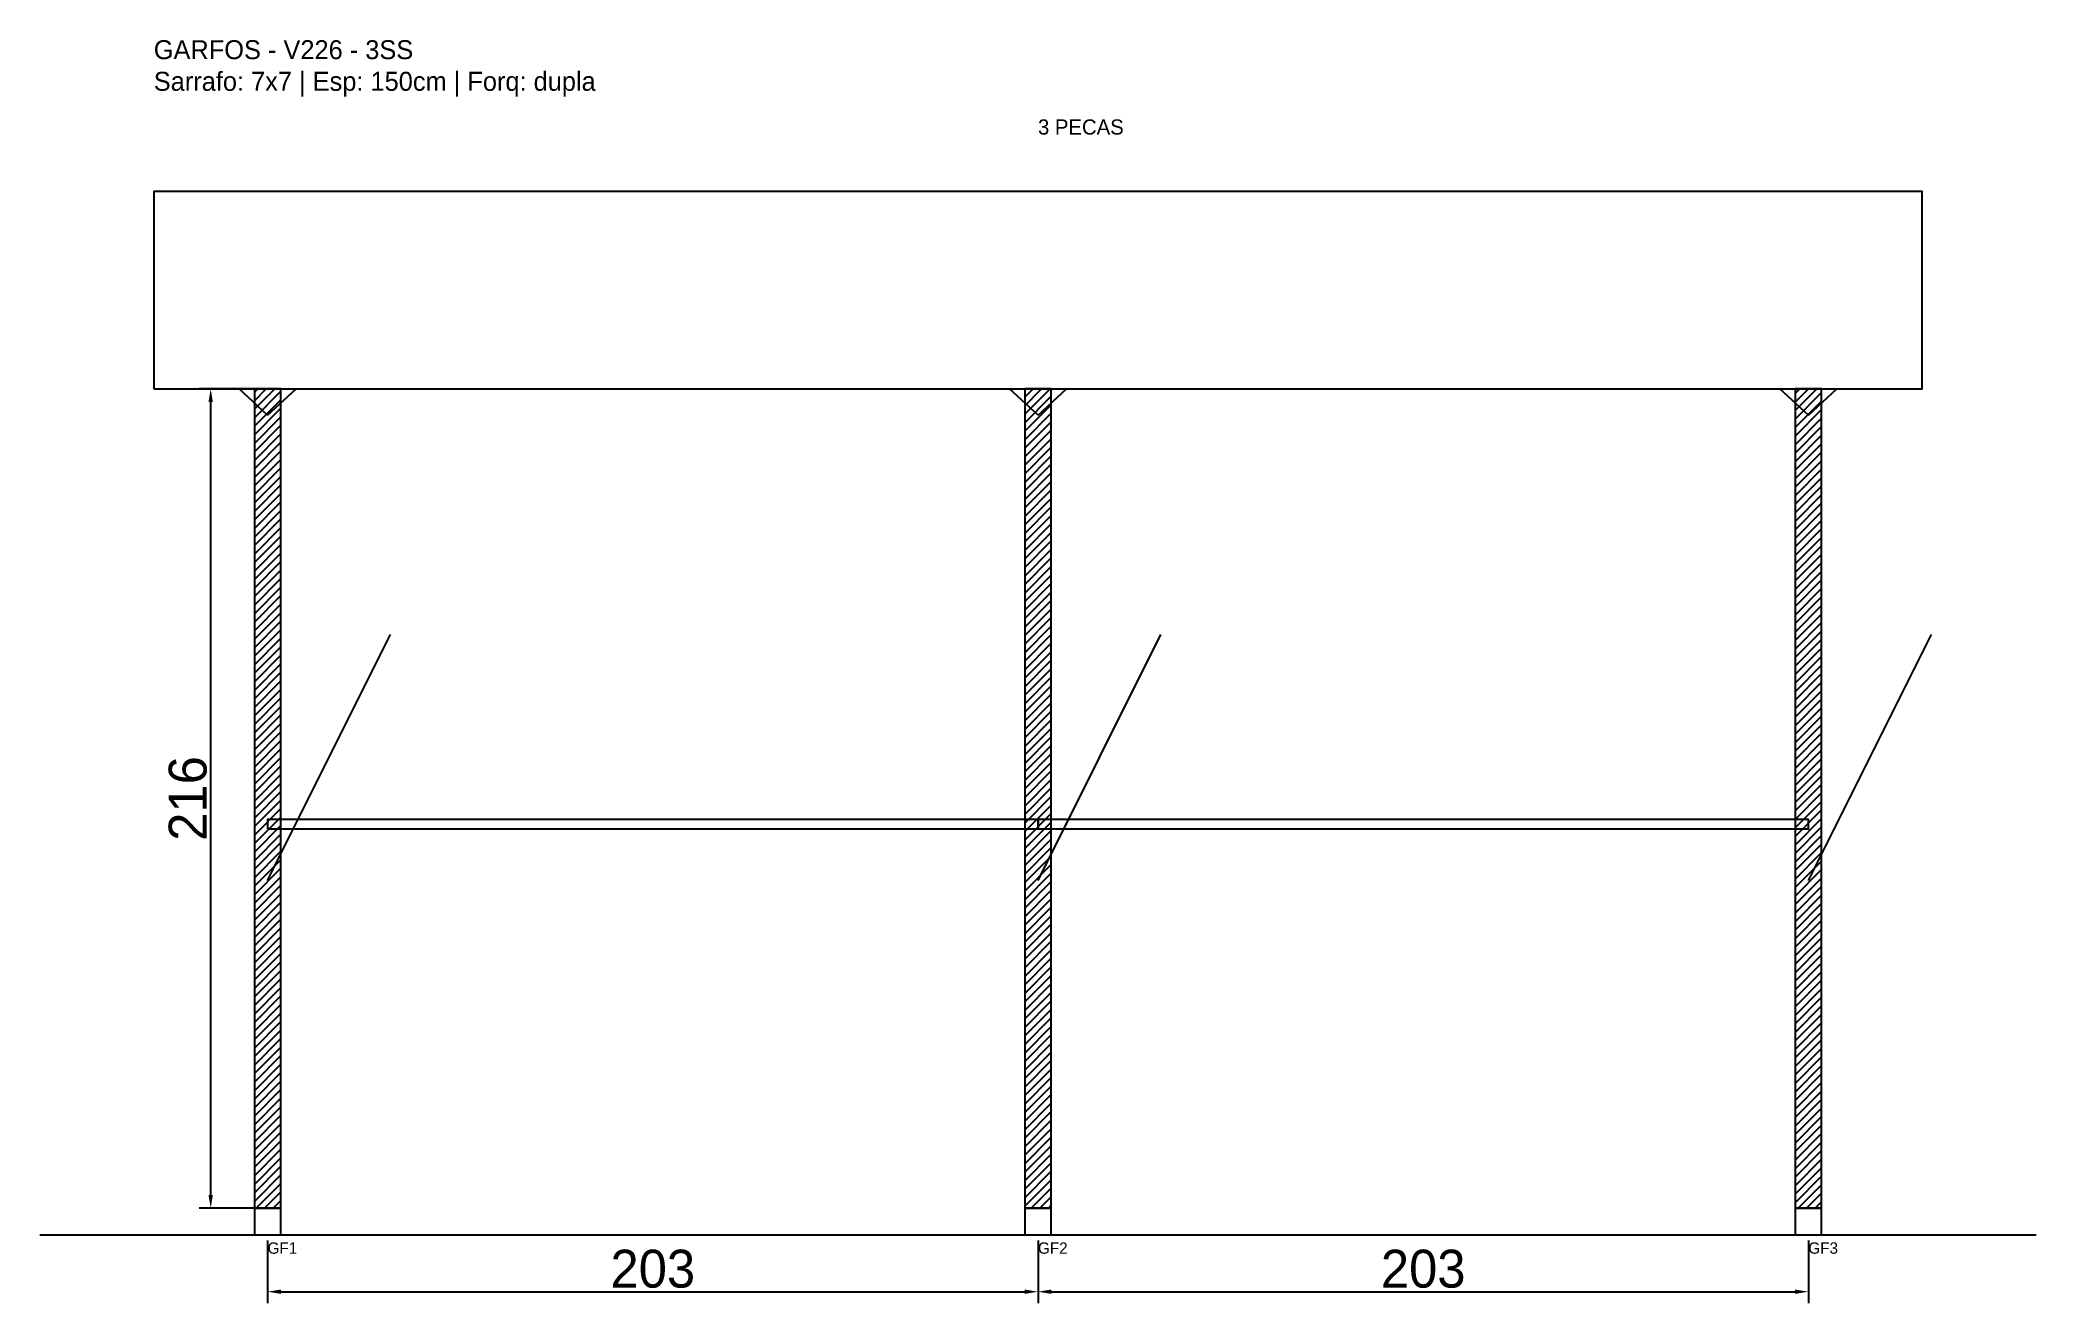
# Model space of a CAD drawing. Header units: metres. Extents: x -30 to 496, y -25 to 308.
import ezdxf

# ---------------------------------------------------------------- set-up
doc = ezdxf.new("R2010")
doc.units = ezdxf.units.M
for name, color, linetype in [('BARRA_ANCORAGEM', 1, 'Continuous'), ('COTA', 241, 'Continuous'), ('GARFOS OK', 3, 'Continuous'), ('NOME DA VIGA', 6, 'Continuous'), ('SARR_7x7', 40, 'Continuous'), ('TIRAS REESCORAMENTO', 252, 'Continuous'), ('VIGAS', 3, 'Continuous')]:
    doc.layers.add(name, color=color, linetype=linetype)
doc.dimstyles.new('EZ DXF', dxfattribs={"dimtxt": 10, "dimasz": 3.5, "dimexe": 3, "dimexo": 1.5, "dimgap": 1, "dimtad": 1, "dimdec": 1, "dimdsep": 46, "dimcen": 2.5, "dimazin": 3, "dimtfac": 1, "dimtmove": 0, "dimatfit": 3})

msp = doc.modelspace()

# ---------------------------------------------------------------- hatches: boundary and pattern name
at = {"layer": 'COTA'}
h = msp.add_hatch(dxfattribs=at)
h.set_pattern_fill('ANSI31', scale=0.5)
h.paths.add_polyline_path([(26.5, 0), (33.5, 0), (33.5, 216), (26.5, 216)])
h = msp.add_hatch(dxfattribs=at)
h.set_pattern_fill('ANSI31', scale=0.5)
h.paths.add_polyline_path([(229.5, 0), (236.5, 0), (236.5, 216), (229.5, 216)])
h = msp.add_hatch(dxfattribs=at)
h.set_pattern_fill('ANSI31', scale=0.5)
h.paths.add_polyline_path([(432.5, 0), (439.5, 0), (439.5, 216), (432.5, 216)])

# ---------------------------------------------------------------- linework, layer by layer
at = {"layer": 'BARRA_ANCORAGEM'}
for p, q in [((30, 86.4), (62.4, 151.2)), ((233, 86.4), (265.4, 151.2)), ((436, 86.4), (468.4, 151.2))]:
    msp.add_line(p, q, dxfattribs=at)
at = {"layer": 'GARFOS OK'}
for p, q in [((30, 209), (22.5, 216)), ((22.5, 216), (37.5, 216)), ((30, 209), (37.5, 216)), ((233, 209), (225.5, 216)), ((225.5, 216), (240.5, 216)), ((233, 209), (240.5, 216)), ((436, 209), (428.5, 216)), ((428.5, 216), (443.5, 216)), ((436, 209), (443.5, 216))]:
    msp.add_line(p, q, dxfattribs=at)
at = {"layer": 'GARFOS OK', "linetype": 'CONTINUOUS'}
msp.add_line((-30, -7), (496, -7), dxfattribs=at)
at = {"layer": 'GARFOS OK'}
for points in [[(26.5, 0), (33.5, 0), (33.5, 216), (26.5, 216), (26.5, 0)], [(229.5, 0), (236.5, 0), (236.5, 216), (229.5, 216), (229.5, 0)], [(432.5, 0), (439.5, 0), (439.5, 216), (432.5, 216), (432.5, 0)]]:
    msp.add_lwpolyline(points, dxfattribs=at)
at = {"layer": 'SARR_7x7'}
for points in [[(26.5, -7), (33.5, -7), (33.5, 0), (26.5, 0), (26.5, -7)], [(229.5, -7), (236.5, -7), (236.5, 0), (229.5, 0), (229.5, -7)], [(432.5, -7), (439.5, -7), (439.5, 0), (432.5, 0), (432.5, -7)]]:
    msp.add_lwpolyline(points, dxfattribs=at)
at = {"layer": 'TIRAS REESCORAMENTO'}
for points in [[(30, 100), (233, 100), (233, 102.5), (30, 102.5), (30, 100)], [(233, 100), (436, 100), (436, 102.5), (233, 102.5), (233, 100)]]:
    msp.add_lwpolyline(points, dxfattribs=at)
at = {"layer": 'VIGAS'}
msp.add_lwpolyline([(0, 216), (466, 216), (466, 268), (0, 268), (0, 216)], dxfattribs=at)

# ---------------------------------------------------------------- texts
at = {"layer": 'NOME DA VIGA'}
for s, height, p in [('3 PECAS', 4, (233, 283)), ('GF1', 3, (30, -12)), ('GF2', 3, (233, -12)), ('GF3', 3, (436, -12))]:
    msp.add_text(s, height=height, dxfattribs=at).set_placement(p)
at = {"layer": 'NOME DA VIGA', "insert": (0, 293), "char_height": 5, "attachment_point": 7}
msp.add_mtext('GARFOS - V226 - 3SS\\PSarrafo: 7x7 | Esp: 150cm | Forq: dupla', dxfattribs=at)

# ---------------------------------------------------------------- dimensions: what is measured, and where the dimension line sits
at = {"layer": 'COTA'}
msp.add_linear_dim(base=(15, 0), p1=(30, 0), p2=(30, 216), angle=90, dimstyle='EZ DXF', dxfattribs=at).render()
for base, p1, p2 in [((30, -22), (30, -7), (233, -7)), ((233, -22), (233, -7), (436, -7))]:
    msp.add_linear_dim(base=base, p1=p1, p2=p2, dimstyle='EZ DXF', dxfattribs=at).render()

doc.saveas('drawing.dxf')
